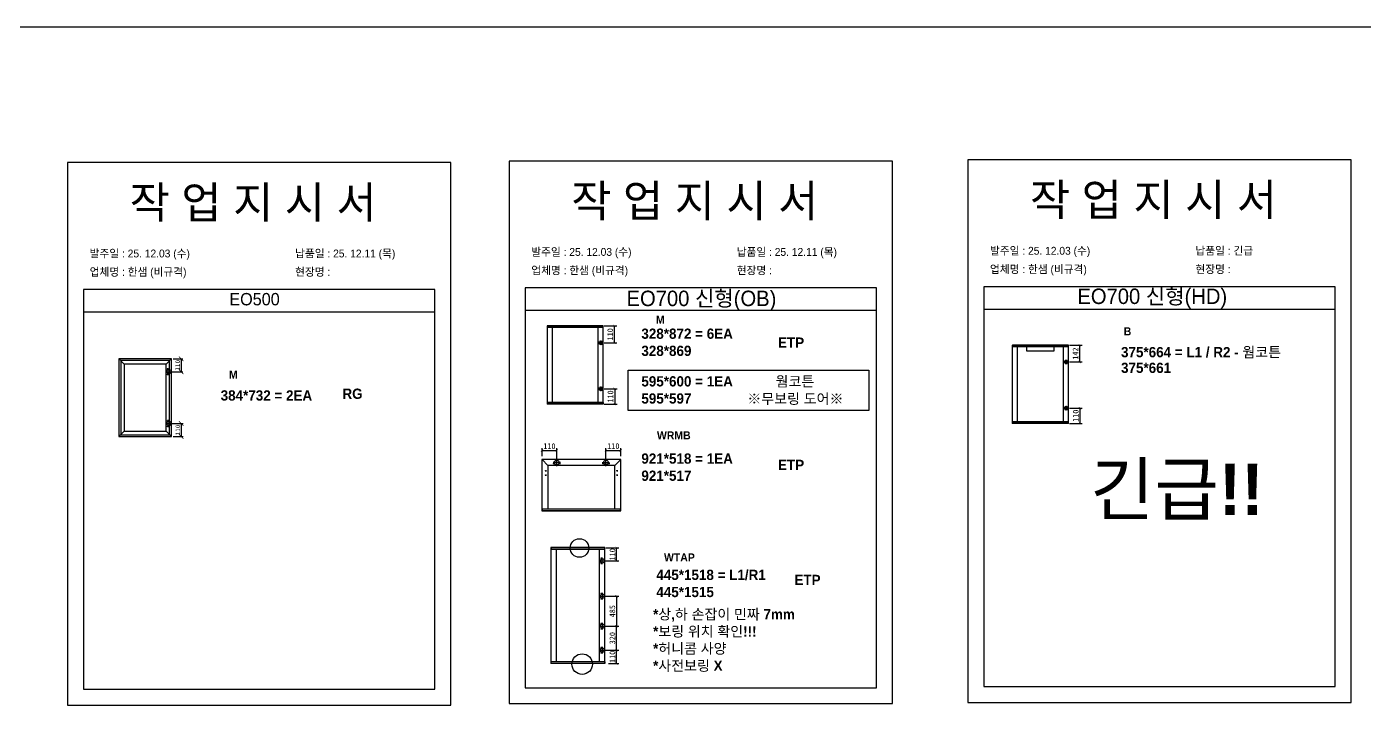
# Model space of a CAD drawing. Header units: millimetres. Extents: x -44117 to 256353, y -2095463 to 65325.
# Drawn here: x 112696 to 118556, y -527378 to -524408 of the extents above; entities that cross this region are included whole.
import ezdxf

# ---------------------------------------------------------------- set-up
doc = ezdxf.new("R2010")
doc.units = ezdxf.units.MM
doc.header["$LTSCALE"] = 10
doc.layers.add('Layer1', color=7, linetype='Continuous', lineweight=70)
doc.styles.add('MtX_Gulim', font='')
doc.styles.get('MtX_Gulim').set_extended_font_data('Gulim', bold=True)
doc.dimstyles.new('ISO-25', dxfattribs={"dimtxt": 2.5, "dimasz": 2.5, "dimexe": 1, "dimexo": 1, "dimtad": 1, "dimtxsty": 'Standard', "dimblk": 'ARCHTICK', "dimcen": 2.5, "dimadec": 0, "dimazin": 0, "dimtfac": 1, "dimtmove": 0, "dimatfit": 3, "dimfxl": 0, "dimarcsym": 0})

# ---------------------------------------------------------------- blocks, each defined once
blk = doc.blocks.new('_ArchTick')
at = {"color": 0, "linetype": 'ByBlock', "const_width": 0.15}
blk.add_lwpolyline([(-0.5, -0.5), (0.5, 0.5)], dxfattribs=at)
blk = doc.blocks.new('*D4141')
at = {"color": 0, "lineweight": -2}
for p, q in [((113337.9, -525861.8), (113380.4, -525861.8)), ((113372.4, -525861.8), (113372.4, -525917.9)), ((113327.3, -525917.9), (113380.4, -525917.9))]:
    blk.add_line(p, q, dxfattribs=at)
at = {"layer": 'Defpoints', "color": 0}
for p in [(113329.9, -525861.8), (113319.3, -525917.9), (113372.4, -525917.9)]:
    blk.add_point(p, dxfattribs=at)
at = {"color": 0, "lineweight": -2, "xscale": 20, "yscale": 20, "zscale": 20}
for p, rotation in [((113372.4, -525861.8), 90), ((113372.4, -525917.9), 270)]:
    blk.add_blockref('_ArchTick', p, dxfattribs=dict(at, rotation=rotation))
at = {"color": 0, "insert": (113357.4, -525889.9), "char_height": 20, "attachment_point": 5, "rotation": 90}
blk.add_mtext('110', dxfattribs=at)
blk = doc.blocks.new('*D4142')
at = {"color": 0, "lineweight": -2}
for p, q in [((113327.3, -526144.7), (113380.9, -526144.7)), ((113372.9, -526144.7), (113372.9, -526201.3)), ((113337.3, -526201.3), (113380.9, -526201.3))]:
    blk.add_line(p, q, dxfattribs=at)
at = {"layer": 'Defpoints', "color": 0}
for p in [(113319.3, -526144.7), (113329.3, -526201.3), (113372.9, -526201.3)]:
    blk.add_point(p, dxfattribs=at)
at = {"color": 0, "lineweight": -2, "xscale": 20, "yscale": 20, "zscale": 20}
for p, rotation in [((113372.9, -526144.7), 90), ((113372.9, -526201.3), 270)]:
    blk.add_blockref('_ArchTick', p, dxfattribs=dict(at, rotation=rotation))
at = {"color": 0, "insert": (113357.9, -526173), "char_height": 20, "attachment_point": 5, "rotation": 90}
blk.add_mtext('110', dxfattribs=at)
blk = doc.blocks.new('*D4143')
at = {"color": 0, "lineweight": -2}
for p, q in [((115226.6, -525717.5), (115281.2, -525717.5)), ((115271.2, -525791.2), (115271.2, -525717.5)), ((115226.6, -525791.2), (115281.2, -525791.2))]:
    blk.add_line(p, q, dxfattribs=at)
at = {"layer": 'Defpoints', "color": 0}
for p in [(115211.6, -525717.5), (115271.2, -525717.5), (115211.6, -525791.2)]:
    blk.add_point(p, dxfattribs=at)
at = {"color": 0, "lineweight": -2, "xscale": 10, "yscale": 10, "zscale": 10}
for p, rotation in [((115271.2, -525717.5), 90), ((115271.2, -525791.2), 270)]:
    blk.add_blockref('_ArchTick', p, dxfattribs=dict(at, rotation=rotation))
at = {"color": 0, "insert": (115252.5, -525754.3), "char_height": 25, "attachment_point": 5, "rotation": 90}
blk.add_mtext('110', dxfattribs=at)
blk = doc.blocks.new('*D4144')
at = {"color": 0, "lineweight": -2}
for p, q in [((115226.6, -525993), (115282.2, -525993)), ((115272.2, -525993), (115272.2, -526059.9)), ((115226.6, -526059.9), (115282.2, -526059.9))]:
    blk.add_line(p, q, dxfattribs=at)
at = {"layer": 'Defpoints', "color": 0}
for p in [(115211.6, -525993), (115211.6, -526059.9), (115272.2, -526059.9)]:
    blk.add_point(p, dxfattribs=at)
at = {"color": 0, "lineweight": -2, "xscale": 10, "yscale": 10, "zscale": 10}
for p, rotation in [((115272.2, -525993), 90), ((115272.2, -526059.9), 270)]:
    blk.add_blockref('_ArchTick', p, dxfattribs=dict(at, rotation=rotation))
at = {"color": 0, "insert": (115253.4, -526026.5), "char_height": 25, "attachment_point": 5, "rotation": 90}
blk.add_mtext('110', dxfattribs=at)
blk = doc.blocks.new('*D4145')
at = {"color": 0, "lineweight": -2}
for p, q in [((115232.8, -526688.7), (115290.7, -526688.7)), ((115280.7, -526746.6), (115280.7, -526688.7)), ((115232.8, -526746.6), (115290.7, -526746.6))]:
    blk.add_line(p, q, dxfattribs=at)
at = {"layer": 'Defpoints', "color": 0}
for p in [(115217.8, -526688.7), (115280.7, -526688.7), (115217.8, -526746.6)]:
    blk.add_point(p, dxfattribs=at)
at = {"color": 0, "lineweight": -2, "xscale": 10, "yscale": 10, "zscale": 10}
for p, rotation in [((115280.7, -526688.7), 90), ((115280.7, -526746.6), 270)]:
    blk.add_blockref('_ArchTick', p, dxfattribs=dict(at, rotation=rotation))
at = {"color": 0, "insert": (115261.9, -526717.7), "char_height": 25, "attachment_point": 5, "rotation": 90}
blk.add_mtext('110', dxfattribs=at)
blk = doc.blocks.new('*D4146')
at = {"color": 0, "lineweight": -2}
for p, q in [((115232.8, -527137.2), (115290.7, -527137.2)), ((115280.7, -527195.7), (115280.7, -527137.2)), ((115244.4, -527195.7), (115290.7, -527195.7))]:
    blk.add_line(p, q, dxfattribs=at)
at = {"layer": 'Defpoints', "color": 0}
for p in [(115217.8, -527137.2), (115280.7, -527137.2), (115229.4, -527195.7)]:
    blk.add_point(p, dxfattribs=at)
at = {"color": 0, "lineweight": -2, "xscale": 10, "yscale": 10, "zscale": 10}
for p, rotation in [((115280.7, -527137.2), 90), ((115280.7, -527195.7), 270)]:
    blk.add_blockref('_ArchTick', p, dxfattribs=dict(at, rotation=rotation))
at = {"color": 0, "insert": (115261.9, -527166.5), "char_height": 25, "attachment_point": 5, "rotation": 90}
blk.add_mtext('110', dxfattribs=at)
blk = doc.blocks.new('*D4147')
at = {"color": 0, "lineweight": -2}
for p, q in [((115232.8, -527032.1), (115290.7, -527032.1)), ((115280.7, -527137.2), (115280.7, -527032.1)), ((115232.8, -527137.2), (115290.7, -527137.2))]:
    blk.add_line(p, q, dxfattribs=at)
at = {"layer": 'Defpoints', "color": 0}
for p in [(115217.8, -527032.1), (115280.7, -527032.1), (115217.8, -527137.2)]:
    blk.add_point(p, dxfattribs=at)
at = {"color": 0, "lineweight": -2, "xscale": 10, "yscale": 10, "zscale": 10}
for p, rotation in [((115280.7, -527032.1), 90), ((115280.7, -527137.2), 270)]:
    blk.add_blockref('_ArchTick', p, dxfattribs=dict(at, rotation=rotation))
at = {"color": 0, "insert": (115261.9, -527084.6), "char_height": 25, "attachment_point": 5, "rotation": 90}
blk.add_mtext('320', dxfattribs=at)
blk = doc.blocks.new('*D4148')
at = {"color": 0, "lineweight": -2}
for p, q in [((115232.8, -526901), (115290.7, -526901)), ((115280.7, -526901), (115280.7, -527032.1)), ((115232.8, -527032.1), (115290.7, -527032.1))]:
    blk.add_line(p, q, dxfattribs=at)
at = {"layer": 'Defpoints', "color": 0}
for p in [(115217.8, -526901), (115217.8, -527032.1), (115280.7, -527032.1)]:
    blk.add_point(p, dxfattribs=at)
at = {"color": 0, "lineweight": -2, "xscale": 10, "yscale": 10, "zscale": 10}
for p, rotation in [((115280.7, -526901), 90), ((115280.7, -527032.1), 270)]:
    blk.add_blockref('_ArchTick', p, dxfattribs=dict(at, rotation=rotation))
at = {"color": 0, "insert": (115261.9, -526966.5), "char_height": 25, "attachment_point": 5, "rotation": 90}
blk.add_mtext('485', dxfattribs=at)
blk = doc.blocks.new('*D4149')
at = {"color": 0, "lineweight": -2}
for p, q in [((114953.8, -526287.3), (114953.8, -526252.7)), ((114953.8, -526262.7), (115018.3, -526262.7)), ((115018.3, -526300), (115018.3, -526252.7))]:
    blk.add_line(p, q, dxfattribs=at)
at = {"layer": 'Defpoints', "color": 0}
for p in [(114953.8, -526302.3), (115018.3, -526262.7), (115018.3, -526315)]:
    blk.add_point(p, dxfattribs=at)
at = {"color": 0, "lineweight": -2, "xscale": 10, "yscale": 10, "zscale": 10, "rotation": 180}
blk.add_blockref('_ArchTick', (114953.8, -526262.7), dxfattribs=at)
at = {"color": 0, "lineweight": -2, "xscale": 10, "yscale": 10, "zscale": 10}
blk.add_blockref('_ArchTick', (115018.3, -526262.7), dxfattribs=at)
at = {"color": 0, "insert": (114986.1, -526244), "char_height": 25, "attachment_point": 5}
blk.add_mtext('110', dxfattribs=at)
blk = doc.blocks.new('*D4150')
at = {"color": 0, "lineweight": -2}
for p, q in [((115233.9, -526300), (115233.9, -526252.7)), ((115233.9, -526262.7), (115298.4, -526262.7)), ((115298.4, -526287.3), (115298.4, -526252.7))]:
    blk.add_line(p, q, dxfattribs=at)
at = {"layer": 'Defpoints', "color": 0}
for p in [(115298.4, -526262.7), (115298.4, -526302.3), (115233.9, -526315)]:
    blk.add_point(p, dxfattribs=at)
at = {"color": 0, "lineweight": -2, "xscale": 10, "yscale": 10, "zscale": 10, "rotation": 180}
blk.add_blockref('_ArchTick', (115233.9, -526262.7), dxfattribs=at)
at = {"color": 0, "lineweight": -2, "xscale": 10, "yscale": 10, "zscale": 10}
blk.add_blockref('_ArchTick', (115298.4, -526262.7), dxfattribs=at)
at = {"color": 0, "insert": (115266.1, -526244), "char_height": 25, "attachment_point": 5}
blk.add_mtext('110', dxfattribs=at)
blk = doc.blocks.new('*D4151')
at = {"color": 0, "lineweight": -2}
for p, q in [((117265, -525801.8), (117319.6, -525801.8)), ((117309.6, -525875.4), (117309.6, -525801.8)), ((117265, -525875.4), (117319.6, -525875.4))]:
    blk.add_line(p, q, dxfattribs=at)
at = {"layer": 'Defpoints', "color": 0}
for p in [(117250, -525801.8), (117309.6, -525801.8), (117250, -525875.4)]:
    blk.add_point(p, dxfattribs=at)
at = {"color": 0, "lineweight": -2, "xscale": 10, "yscale": 10, "zscale": 10}
for p, rotation in [((117309.6, -525801.8), 90), ((117309.6, -525875.4), 270)]:
    blk.add_blockref('_ArchTick', p, dxfattribs=dict(at, rotation=rotation))
at = {"color": 0, "insert": (117290.8, -525838.6), "char_height": 25, "attachment_point": 5, "rotation": 90}
blk.add_mtext('142', dxfattribs=at)
blk = doc.blocks.new('*D4152')
at = {"color": 0, "lineweight": -2}
for p, q in [((117265, -526077.3), (117320.5, -526077.3)), ((117310.5, -526077.3), (117310.5, -526144.2)), ((117265, -526144.2), (117320.5, -526144.2))]:
    blk.add_line(p, q, dxfattribs=at)
at = {"layer": 'Defpoints', "color": 0}
for p in [(117250, -526077.3), (117250, -526144.2), (117310.5, -526144.2)]:
    blk.add_point(p, dxfattribs=at)
at = {"color": 0, "lineweight": -2, "xscale": 10, "yscale": 10, "zscale": 10}
for p, rotation in [((117310.5, -526077.3), 90), ((117310.5, -526144.2), 270)]:
    blk.add_blockref('_ArchTick', p, dxfattribs=dict(at, rotation=rotation))
at = {"color": 0, "insert": (117291.8, -526110.8), "char_height": 25, "attachment_point": 5, "rotation": 90}
blk.add_mtext('110', dxfattribs=at)

msp = doc.modelspace()

# ---------------------------------------------------------------- linework, layer by layer
at = {"color": 1}
msp.add_line((104015.69829, -524407.60356), (196284.84516, -524407.60356), dxfattribs=at)
msp.add_line((104015.69829, -524407.60356), (196284.84516, -524407.60356), dxfattribs=at)
for p, q in [((114484.38149, -525557.54727), (112944.38149, -525557.54727)), ((116419.13294, -525550.67407), (114879.13294, -525550.67407)), ((118428.69445, -525545.65608), (116888.69445, -525545.65608)), ((114484.38149, -525657.54727), (112944.38149, -525657.54727)), ((116419.13294, -525650.67407), (114879.13294, -525650.67407)), ((118428.69445, -525645.65608), (116888.69445, -525645.65608)), ((114975.74562, -525717.78608), (114975.74562, -526059.67297)), ((115222.24626, -525718.22881), (114975.74562, -525718.22881)), ((115222.0003, -525717.54012), (114975.99158, -525717.54012)), ((115221.01645, -525724.91897), (115221.01645, -525717.54012)), ((115222.24626, -526059.67297), (115222.24626, -525717.78608)), ((115222.24626, -525724.91897), (114975.74562, -525724.91897)), ((114997.63622, -525724.42705), (114997.63622, -526052.54008)), ((115200.1097, -526052.54008), (115200.1097, -525724.91897)), ((117014.10358, -525802.07426), (117014.10358, -526143.96114)), ((117260.60422, -525802.51699), (117014.10358, -525802.51699)), ((117260.60422, -525809.20715), (117014.10358, -525809.20715)), ((117260.35826, -525801.8283), (117014.34954, -525801.8283)), ((117035.99418, -525808.71523), (117035.99418, -526136.82826)), ((117238.46766, -526136.82826), (117238.46766, -525809.20715)), ((117259.37441, -525809.20715), (117259.37441, -525801.8283)), ((117260.60422, -526143.96114), (117260.60422, -525802.07426)), ((113329.8534, -525861.32345), (113100.27351, -525861.32345)), ((113100.27351, -525861.32345), (113100.27351, -526201.30239)), ((113100.78951, -525861.83944, 74.51702), (113100.27351, -525861.83944, 74.51702)), ((113100.78951, -525861.83944, 74.51702), (113100.78951, -525861.32345, 74.51702)), ((113123.2315, -525884.28144), (113100.78951, -525861.83944)), ((113322.23505, -525868.94179), (113107.89186, -525868.94179)), ((113107.89186, -525868.94179), (113107.89186, -526193.68405)), ((113306.89541, -525884.28144), (113123.2315, -525884.28144)), ((113123.2315, -525884.28144), (113123.2315, -526178.3444)), ((113306.89541, -525884.28144), (113329.3374, -525861.83944)), ((113306.89541, -526178.3444), (113306.89541, -525884.28144)), ((113322.23505, -526193.68405), (113322.23505, -525868.94179)), ((113329.3374, -525861.83944, 74.51702), (113329.3374, -525861.32345, 74.51702)), ((113329.3374, -525861.83944, 74.51702), (113329.3374, -525861.32345, 74.51702)), ((113329.3374, -525861.83944, 74.51702), (113329.8534, -525861.83944, 74.51702)), ((113329.3374, -525861.83944, 74.51702), (113329.8534, -525861.83944, 74.51702)), ((113329.8534, -526201.30239), (113329.8534, -525861.32345)), ((113305.26228, -525917.94628), (113333.33964, -525917.94628)), ((113310.80753, -525906.36434), (113318.52883, -525906.36434)), ((113310.80753, -525929.52823), (113318.52883, -525929.52823)), ((113314.66818, -525910.22499), (113314.66818, -525902.50369)), ((113314.66818, -525933.38888), (113314.66818, -525925.66758)), ((113319.30096, -525903.9076), (113319.30096, -525931.98496)), ((115222.24626, -526052.54008), (114975.74562, -526052.54008)), ((115222.24626, -526059.23025), (114975.74562, -526059.23025)), ((115222.0003, -526059.91894), (114975.99158, -526059.91894)), ((114976.97543, -526059.91894), (114976.97543, -526052.54008)), ((115221.01645, -526052.54008), (115221.01645, -526059.91894)), ((113314.40903, -526129.23696), (113314.40903, -526136.95826)), ((113319.29919, -526130.64087), (113319.29919, -526158.71823)), ((113123.2315, -526178.3444), (113100.78951, -526200.78639)), ((113123.2315, -526178.3444), (113306.89541, -526178.3444)), ((113305.26051, -526144.67955), (113333.33787, -526144.67955)), ((113306.89191, -526178.3444), (113329.33905, -526200.78639)), ((113310.54838, -526133.09761), (113318.26968, -526133.09761)), ((113310.54838, -526156.2615), (113318.26968, -526156.2615)), ((113314.40903, -526152.40085), (113314.40903, -526160.12215)), ((117260.60422, -526136.82826), (117014.10358, -526136.82826)), ((117260.60422, -526143.51842), (117014.10358, -526143.51842)), ((117260.35826, -526144.20711), (117014.34954, -526144.20711)), ((117015.33339, -526144.20711), (117015.33339, -526136.82826)), ((117259.37441, -526136.82826), (117259.37441, -526144.20711)), ((113100.78951, -526200.78639, 74.51702), (113100.27351, -526200.78639, 74.51702)), ((113100.27351, -526201.30239), (113329.8534, -526201.30239)), ((113100.78951, -526200.78639, 74.51702), (113100.78951, -526201.30239, 74.51702)), ((113107.89186, -526193.68405), (113322.23505, -526193.68405)), ((113327.79616, -526201.30416), (113327.79439, -526201.30239)), ((113329.3374, -526200.78639, 74.51702), (113329.8534, -526200.78639, 74.51702)), ((113329.3374, -526200.78639, 74.51702), (113329.3374, -526201.30239, 74.51702)), ((113329.3374, -526200.78639, 74.51702), (113329.8534, -526200.78639, 74.51702)), ((113329.3374, -526200.78639, 74.51702), (113329.3374, -526201.30239, 74.51702)), ((114953.50794, -526302.28449), (114953.50794, -526526.62481)), ((114979.84869, -526328.62524), (114953.59463, -526302.07521)), ((115298.39378, -526301.98852), (114953.8039, -526301.98852)), ((115018.32395, -526331.15433), (115018.32395, -526298.8675)), ((115233.87374, -526331.15433), (115233.87374, -526298.8675)), ((115272.34899, -526328.62524), (115298.60305, -526302.07521)), ((115298.68974, -526526.62481), (115298.68974, -526302.28449)), ((114966.8263, -526351.71039), (114972.74557, -526351.71039)), ((114969.78594, -526348.75076), (114969.78594, -526354.67003)), ((114979.84869, -526328.62524), (114979.84869, -526518.6338)), ((115272.34899, -526328.62524), (114979.84869, -526328.62524)), ((115034.46737, -526315.01092), (115002.18054, -526315.01092)), ((115007.3733, -526320.93019), (115002.63789, -526320.93019)), ((115005.00559, -526318.56248), (115005.00559, -526323.2979)), ((115034.01002, -526320.93019), (115029.2746, -526320.93019)), ((115031.64231, -526318.56248), (115031.64231, -526323.2979)), ((115217.73032, -526315.01092), (115250.01715, -526315.01092)), ((115222.92309, -526320.93019), (115218.18768, -526320.93019)), ((115220.55538, -526318.56248), (115220.55538, -526323.2979)), ((115249.55981, -526320.93019), (115244.82439, -526320.93019)), ((115247.1921, -526318.56248), (115247.1921, -526323.2979)), ((115272.34899, -526518.04187), (115272.34899, -526328.62524)), ((115285.37139, -526351.71039), (115279.45212, -526351.71039)), ((115282.41175, -526348.75076), (115282.41175, -526354.67003)), ((114966.8263, -526370.65205), (114972.74557, -526370.65205)), ((114969.78594, -526367.69242), (114969.78594, -526373.61169)), ((115285.37139, -526370.65205), (115279.45212, -526370.65205)), ((115282.41175, -526367.69242), (115282.41175, -526373.61169)), ((114953.50794, -526518.04187), (115298.68974, -526518.04187)), ((114953.50794, -526526.09208), (115298.39378, -526526.09208)), ((114953.8039, -526526.92078), (115298.39378, -526526.92078)), ((114954.98776, -526518.04187), (114954.98776, -526526.92078)), ((115297.20992, -526526.92078), (115297.20992, -526518.04187)), ((114992.49214, -526688.25678), (114992.49214, -527195.55543)), ((115229.48571, -526688.73609), (114992.49214, -526688.73609)), ((115229.48571, -526695.97904), (114992.49214, -526695.97904)), ((115229.21942, -526687.99049), (114992.75842, -526687.99049)), ((114993.82356, -526687.99049), (114993.82356, -526695.97904)), ((115016.19149, -526695.44647), (115016.19149, -527187.83318)), ((115205.52006, -527187.83318), (115205.52006, -526695.97904)), ((115228.15428, -526695.97904), (115228.15428, -526687.99049)), ((115229.48571, -527195.55543), (115229.48571, -526688.25678)), ((115203.24458, -526746.57317), (115232.29376, -526746.57317)), ((115215.10632, -526734.59035), (115210.84576, -526734.59035)), ((115215.10632, -526758.55599), (115210.84576, -526758.55599)), ((115212.97604, -526732.46007), (115212.97604, -526736.72063)), ((115212.97604, -526756.42571), (115212.97604, -526760.68627)), ((115217.76917, -526761.09777), (115217.76917, -526732.04859)), ((115215.10632, -526888.97266), (115210.84576, -526888.97266)), ((115212.97604, -526886.84238), (115212.97604, -526891.10294)), ((115217.76917, -526886.4309), (115217.76917, -526915.48007)), ((115203.24458, -526900.95549), (115232.29376, -526900.95549)), ((115215.10632, -526912.9383), (115210.84576, -526912.9383)), ((115212.97604, -526910.80802), (115212.97604, -526915.06858)), ((115203.24458, -527032.05651), (115232.29376, -527032.05651)), ((115215.10632, -527020.07368), (115210.84576, -527020.07368)), ((115215.10632, -527044.03932), (115210.84576, -527044.03932)), ((115212.97604, -527017.9434), (115212.97604, -527022.20396)), ((115212.97604, -527041.90904), (115212.97604, -527046.1696)), ((115217.76917, -527017.53191), (115217.76917, -527046.58109)), ((115215.10632, -527125.2562), (115210.84576, -527125.2562)), ((115212.97604, -527123.12592), (115212.97604, -527127.38648)), ((115217.76917, -527122.71444), (115217.76917, -527151.76362)), ((115203.24458, -527137.23904), (115232.29376, -527137.23904)), ((115215.10632, -527149.22184), (115210.84576, -527149.22184)), ((115212.97604, -527147.09156), (115212.97604, -527151.35212)), ((115229.48571, -527187.83318), (114992.49214, -527187.83318)), ((115229.48571, -527195.07613), (114992.49214, -527195.07613)), ((115229.21942, -527195.82173), (114992.75842, -527195.82173)), ((114993.82356, -527195.82173), (114993.82356, -527187.83318)), ((115228.15428, -527187.83318), (115228.15428, -527195.82173))]:
    msp.add_line(p, q)
for points in [[(112874.38149, -527378.37755), (114554.38149, -527378.37755), (114554.38149, -525002.37755), (112874.38149, -525002.37755)], [(114809.13294, -527371.50435), (116489.13294, -527371.50435), (116489.13294, -524995.50435), (114809.13294, -524995.50435)], [(116818.69445, -527366.48636), (118498.69445, -527366.48636), (118498.69445, -524990.48636), (116818.69445, -524990.48636)], [(117076.02667, -525825.90826), (117197.21192, -525825.90826), (117197.21192, -525802.51699), (117076.02667, -525802.51699)], [(115330.65581, -525911.91947), (116386.1074, -525911.91947), (116386.1074, -526088.31806), (115330.65581, -526088.31806)]]:
    msp.add_lwpolyline(points, close=True)
for points in [[(112944.38149, -525557.54727), (112944.38149, -527308.37755), (114484.38149, -527308.37755), (114484.38149, -525557.54727)], [(114879.13294, -525550.67407), (114879.13294, -527301.50435), (116419.13294, -527301.50435), (116419.13294, -525550.67407)], [(116888.69445, -525545.65608), (116888.69445, -527296.48636), (118428.69445, -527296.48636), (118428.69445, -525545.65608)]]:
    msp.add_lwpolyline(points)
for centre, radius in [((113319.30096, -525917.94628), 9.00818), ((113314.66818, -525906.36434), 2.00754), ((113314.66818, -525929.52823), 2.00754), ((113314.40903, -526133.09761), 2.00754), ((113319.29919, -526144.67955), 9.00818), ((113314.40903, -526156.2615), 2.00754), ((115018.32395, -526315.01092), 10.35872), ((115233.87374, -526315.01092), 10.35872), ((114969.78594, -526351.71039), 0.88789), ((115005.00559, -526320.93019), 0.94708), ((115031.64231, -526320.93019), 0.94708), ((115220.55538, -526320.93019), 0.94708), ((115247.1921, -526320.93019), 0.94708), ((115282.41175, -526351.71039), 0.88789), ((114969.78594, -526370.65205), 0.88789), ((115282.41175, -526370.65205), 0.88789), ((115217.76917, -526746.57317), 9.31997), ((115212.97604, -526734.59035), 0.85211), ((115212.97604, -526758.55599), 0.85211), ((115217.76917, -526900.95549), 9.31997), ((115212.97604, -526888.97266), 0.85211), ((115212.97604, -526912.9383), 0.85211), ((115217.76917, -527032.05651), 9.31997), ((115212.97604, -527020.07368), 0.85211), ((115212.97604, -527044.03932), 0.85211), ((115212.97604, -527125.2562), 0.85211), ((115217.76917, -527137.23904), 9.31997), ((115212.97604, -527149.22184), 0.85211)]:
    msp.add_circle(centre, radius)
for centre, radius in [((115117.80391, -526689.81178), 40.67658), ((115129.46472, -527198.40283), 45.05368)]:
    msp.add_circle(centre, radius, dxfattribs=at)
for centre, radius, start, end in [((115222.0003, -525717.78608), 0.24596, 0, 90), ((117260.35826, -525802.07426), 0.24596, 0, 90), ((114975.99158, -526059.67298), 0.24596, 180, 270), ((115222.0003, -526059.67298), 0.24596, 270, 0), ((117014.34954, -526143.96115), 0.24596, 180, 270), ((117260.35826, -526143.96115), 0.24596, 270, 0), ((114953.8039, -526302.28449), 0.29596, 90, 180), ((115298.39378, -526302.28449), 0.29596, 0, 90), ((114953.8039, -526526.62481), 0.29596, 180, 270), ((115298.39378, -526526.62481), 0.29596, 270, 0), ((114992.75842, -526688.25678), 0.26628, 90, 180), ((115229.21942, -526688.25678), 0.26628, 0, 90), ((114992.75842, -527195.55544), 0.26628, 180, 270), ((115229.21942, -527195.55544), 0.26628, 270, 0)]:
    msp.add_arc(centre, radius, start, end)
at = {"layer": 'Layer1'}
for p, q in [((115211.60828, -525782.0914), (115211.60828, -525800.2218)), ((117249.96624, -525866.37958), (117249.96624, -525884.50998)), ((115211.60828, -526002.09976), (115211.60828, -525983.96936)), ((117249.96624, -526086.38794), (117249.96624, -526068.25753))]:
    msp.add_line(p, q, dxfattribs=at)
for points in [[(115220.67348, -525791.1566), (115202.54308, -525791.1566)], [(117259.03144, -525875.44478), (117240.90104, -525875.44478)], [(115220.67348, -525993.03456), (115202.54308, -525993.03456)], [(117259.03144, -526077.32274), (117240.90104, -526077.32274)]]:
    msp.add_lwpolyline(points, close=True, dxfattribs=at)
for centre in [(115211.60828, -525791.1566), (117249.96624, -525875.44478), (115211.60828, -525993.03456), (117249.96624, -526077.32274)]:
    msp.add_circle(centre, 6.04347, dxfattribs=at)

# ---------------------------------------------------------------- texts
at = {"linetype": 'Continuous', "style": 'MtX_Gulim'}
for s, height, p in [('M', 35.04934, (115452.75319, -525708.04364)), ('B', 35.04934, (117502.33991, -525758.65097)), ('M', 35.04934, (113582.09098, -525948.01075, -20.09702)), ('WRMB', 35.049344, (115457.23337, -526214.30788)), ('WTAP', 35.049344, (115488.0516, -526748.42855))]:
    msp.add_text(s, height=height, dxfattribs=at).set_placement(p)
at = {"attachment_point": 1}
for s, width, gutter_width, heights, insert, char_height in [('{\\fGulim|b0|i0|c129|p50;작 업 지 시 서}', 3307.3198183, 12.5, [-155.84554], (113147.1881, -525106.54006), 140), ('{\\fGulim|b0|i0|c129|p50;작 업 지 시 서}', 3307.3198183, 12.5, [-155.84554], (115081.93955, -525099.66686), 140), ('{\\fGulim|b0|i0|c129|p50;작 업 지 시 서}', 3307.3198183, 12.5, [-155.84554], (117091.50105, -525094.64887), 140), ('\\pt11;{\\fGulim|b0|i0|c129|p50;발주일 : 25. 12.03 (수)}', 3307.3198183, 12.5, [34.50412], (116916.2917, -525371.36929), 34.3), ('{\\fGulim|b0|i0|c129|p50;납품일 : 긴급}', 3307.3198183, 12.5, [35.09023], (117816.26968, -525371.36929), 34.3), ('\\pt11;{\\fGulim|b0|i0|c129|p50;발주일 : 25. 12.03 (수)}', 3307.3198183, 12.5, [34.50412], (112971.97874, -525383.26048), 34.3), ('{\\fGulim|b0|i0|c129|p50;납품일 : 25. 12.11 (목)}', 3307.3198183, 12.5, [35.09023], (113871.95672, -525383.26048), 34.3), ('\\pt11;{\\fGulim|b0|i0|c129|p50;발주일 : 25. 12.03 (수)}', 3307.3198183, 12.5, [34.50412], (114906.73019, -525376.38728), 34.3), ('{\\fGulim|b0|i0|c129|p50;납품일 : 25. 12.11 (목)}', 3307.3198183, 12.5, [35.09023], (115806.70817, -525376.38728), 34.3), ('{\\fGulim|b0|i0|c129|p50;업체명 : 한샘 (비규격)}', 3307.3198183, 12.5, [36.11279], (112971.97874, -525463.91666), 34.3), ('{\\fGulim|b0|i0|c129|p50;현장명 : }', 3307.3198183, 12.5, [-38.2735], (113871.95672, -525463.91666), 34.3), ('{\\fGulim|b0|i0|c129|p50;업체명 : 한샘 (비규격)}', 3307.3198183, 12.5, [36.11279], (114906.73019, -525457.04346), 34.3), ('{\\fGulim|b0|i0|c129|p50;현장명 : }', 3307.3198183, 12.5, [-38.2735], (115806.70817, -525457.04346), 34.3), ('{\\fGulim|b0|i0|c129|p50;업체명 : 한샘 (비규격)}', 3307.3198183, 12.5, [36.11279], (116916.2917, -525452.02547), 34.3), ('{\\fGulim|b0|i0|c129|p50;현장명 : }', 3307.3198183, 12.5, [-38.2735], (117816.26968, -525452.02547), 34.3), ('{\\fGulim|b0|i0|c129|p50;EO700 신형(HD)}', 1597.0710432, 6.03612, [-85.06834], (117299.10671, -525553.92538), 67.6045736), ('{\\fGulim|b0|i0|c129|p50;EO500}', 5224.9748335, 19.74777, [57.05176], (113583.82353, -525573.25357), 54.1878762), ('{\\fGulim|b0|i0|c129|p50;EO700 신형(OB)}', 1597.0710432, 6.03612, [-85.06834], (115324.01045, -525563.10231), 67.6045736), ('{\\f굴림|b1|i0|c129|p50;328*872 = 6EA\\P\\C1;328*869}', 13607.1496112, 175, [-121.19048], (115388.8855, -525728.97634), 45), ('{\\f굴림|b1|i0|c129|p50;ETP}', 13607.1496112, 175, [-46.07143], (115987.65917, -525768.08261), 45), ('{\\f굴림|b1|i0|c129|p50;375*664 = L1 / R2 - 웜코튼}', 13607.1496112, 175, [-54.34524], (117490.33748, -525809.74499), 45), ('{\\f굴림|b1|i0|c129|p50;\\C1;375*661}', 13607.1496112, 175, [-46.25], (117490.33748, -525878.55485), 45), ('{\\f굴림|b1|i0|c129|p50;595*600 = 1EA\\P\\C1;595*597}', 13607.1496112, 175, [-121.30952], (115388.8855, -525937.71467), 45), ('{\\f굴림|b1|i0|c129|p50;웜코튼}', 13607.1496112, 175, [-48.57143], (115976.90657, -525937.93945), 45), ('{\\f굴림|b1|i0|c129|p50;384*732 = 2EA}', 13607.1496112, 175, [602.07594], (113545.8053, -525999.35794, -20.09702), 45), ('{\\f굴림|b1|i0|c129|p50;RG}', 13607.1496112, 175, [-46.25], (114079.32531, -525991.87094, -20.09702), 45), ('{\\f굴림|b1|i0|c129|p50;※무보링 도어※}', 13607.1496112, 175, [-50.11905], (115852.8763, -526013.73572), 45), ('{\\f굴림|b1|i0|c129|p50;921*518 = 1EA\\P\\C1;921*517}', 13607.1496112, 175, [-121.36905], (115388.8855, -526275.81198), 45), ('{\\f굴림|b1|i0|c129|p50;ETP}', 13607.1496112, 175, [-46.07143], (115987.65917, -526303.39378), 45), ('{\\f굴림|b1|i0|c129|p50;긴급!!}', 68035.7480561, 875, [-246.72619], (117354.26271, -526319.99909), 225), ('{\\f굴림|b1|i0|c129|p50;445*1518 = L1/R1\\P\\C1;445*1515}', 13607.1496112, 175, [-125.41667], (115454.51047, -526785.01339), 45), ('{\\f굴림|b1|i0|c129|p50;ETP}', 13607.1496112, 175, [-46.07143], (116059.54031, -526807.31827), 45), ('{\\f굴림|b1|i0|c129|p50;*상,하 손잡이 민짜 7mm\\P*보링 위치 확인!!! \\P*허니콤 사양\\P*사전보링 X}', 13607.1496112, 175, [-281.19048], (115440.28212, -526957.60437), 45)]:
    msp.add_mtext_dynamic_manual_height_columns(s, width=width, gutter_width=gutter_width, heights=heights, dxfattribs=dict(at, insert=insert, char_height=char_height))

# ---------------------------------------------------------------- dimensions: what is measured, and where the dimension line sits
for base, p1, p2, text, override, picture, middle in [((115271.22205, -525717.54012), (115211.60828, -525791.1566), (115211.60828, -525717.54012), '110', {"dimscale": 10, "dimasz": 1, "dimexo": 1.5, "dimtxsty": 'Standard'}, '*D4143', (115252.47205, -525754.34836)), ((117309.58001, -525801.8283), (117249.96624, -525875.44478), (117249.96624, -525801.8283), '142', {"dimscale": 10, "dimasz": 1, "dimexo": 1.5, "dimtxsty": 'Standard'}, '*D4151', (117290.83001, -525838.63654)), ((113372.42455, -525917.94628), (113329.8534, -525861.83944, 74.51702), (113319.30096, -525917.94628), '110', {"dimscale": 8}, '*D4141', (113357.42455, -525889.89286)), ((115272.17553, -526059.91894), (115211.60828, -525993.03456), (115211.60828, -526059.91894), '110', {"dimscale": 10, "dimasz": 1, "dimexo": 1.5, "dimtxsty": 'Standard'}, '*D4144', (115253.42553, -526026.47675)), ((117310.53349, -526144.20711), (117249.96624, -526077.32274), (117249.96624, -526144.20711), '110', {"dimscale": 10, "dimasz": 1, "dimexo": 1.5, "dimtxsty": 'Standard'}, '*D4152', (117291.78349, -526110.76493)), ((113372.94137, -526201.30239), (113319.29919, -526144.67955), (113329.3374, -526201.30239, 74.51702), '110', {"dimscale": 8, "dimtxsty": 'Standard'}, '*D4142', (113357.94137, -526172.99097)), ((115280.69431, -527032.05651), (115217.76917, -526900.95549), (115217.76917, -527032.05651), '485', {"dimscale": 10, "dimasz": 1, "dimexo": 1.5, "dimtxsty": 'Standard'}, '*D4148', (115261.94431, -526966.506)), ((115280.69431, -527032.05651), (115217.76917, -527137.23903), (115217.76917, -527032.05651), '320', {"dimscale": 10, "dimasz": 1, "dimexo": 1.5, "dimtxsty": 'Standard'}, '*D4147', (115261.94431, -527084.64777)), ((115280.69431, -527137.23903), (115229.40771, -527195.74373), (115217.76917, -527137.23903), '110', {"dimscale": 10, "dimasz": 1, "dimexo": 1.5, "dimtxsty": 'Standard'}, '*D4146', (115261.94431, -527166.49138))]:
    dim = msp.add_linear_dim(base=base, p1=p1, p2=p2, angle=90, text=text, dimstyle='ISO-25', override=override)
    dim.commit()
    dim.dimension.update_dxf_attribs({"geometry": picture, "text_midpoint": middle})
for base, p1, p2, picture, middle in [((115018.32395, -526262.70409), (114953.8039, -526302.28449), (115018.32395, -526315.01092), '*D4149', (114986.06393, -526243.95409)), ((115298.39378, -526262.70409), (115233.87373, -526315.01092), (115298.39378, -526302.28449), '*D4150', (115266.13375, -526243.95409))]:
    dim = msp.add_linear_dim(base=base, p1=p1, p2=p2, text='110', dimstyle='ISO-25', override={"dimscale": 10, "dimasz": 1, "dimexo": 1.5, "dimtxsty": 'Standard'})
    dim.commit()
    dim.dimension.update_dxf_attribs({"geometry": picture, "text_midpoint": middle})
dim = msp.add_linear_dim(base=(115280.69431, -526688.73609), p1=(115217.76917, -526746.57317), p2=(115217.76917, -526688.73609), angle=90, text='110', dimstyle='ISO-25', override={"dimscale": 10, "dimasz": 1, "dimexo": 1.5, "dimtxsty": 'Standard'})
dim.commit()
dim.dimension.update_dxf_attribs({"geometry": '*D4145', "text_midpoint": (115280.69431, -526717.65463), "dimtype": 160})

doc.saveas('drawing.dxf')
